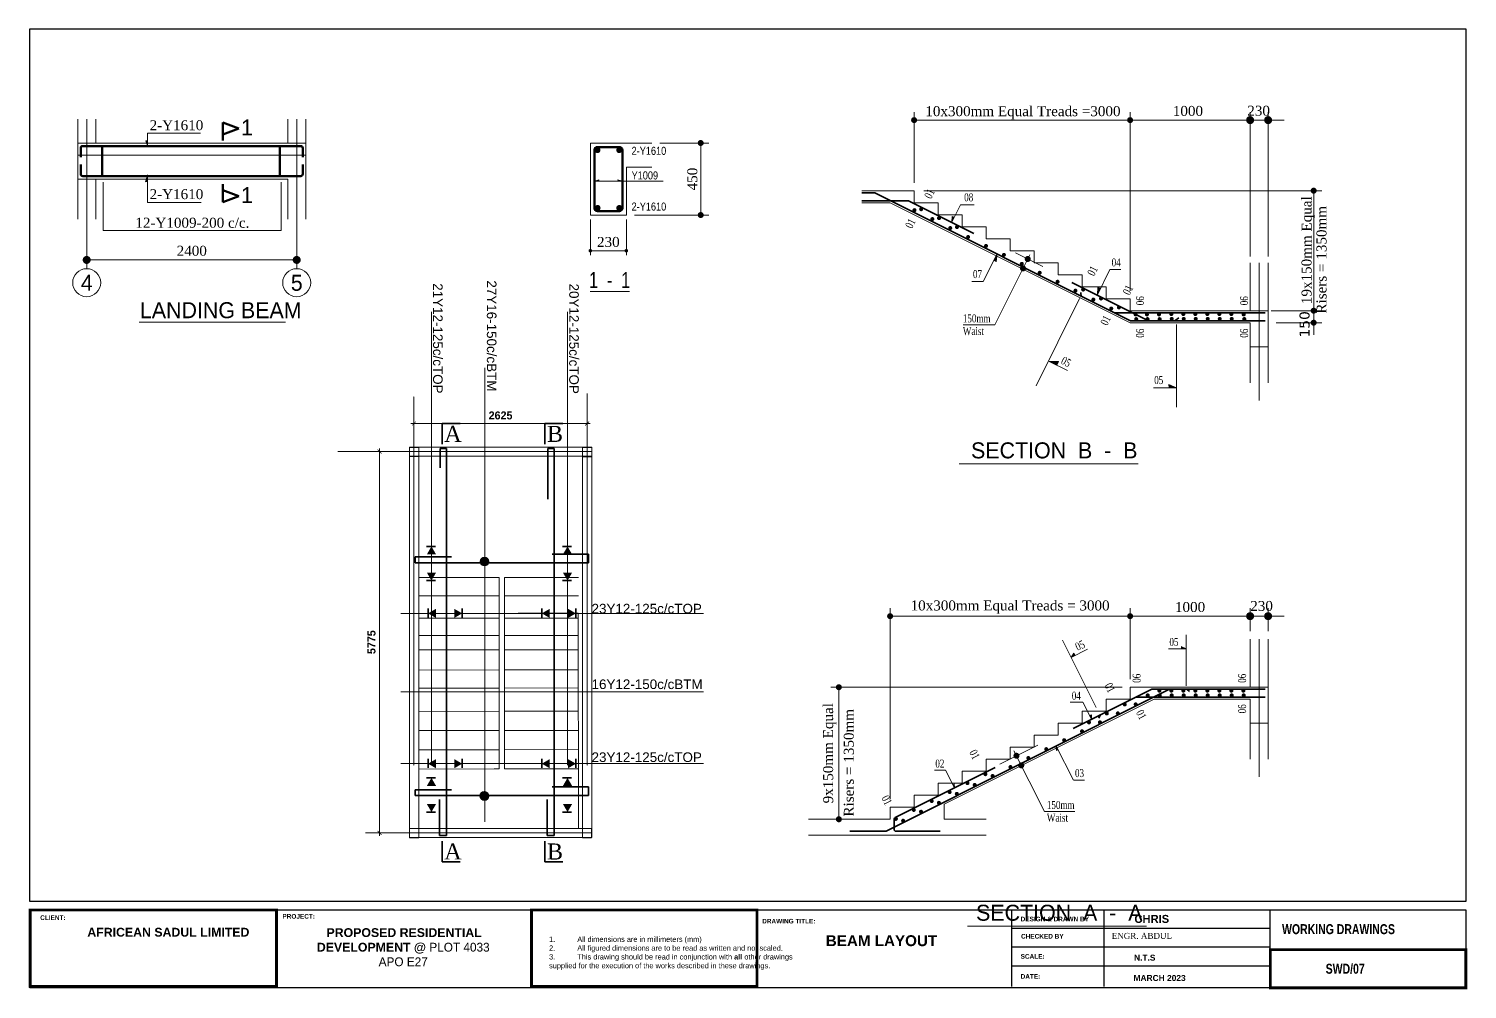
# Model space of a CAD drawing. Header units: inches. Extents: x 23 to 2032867, y 13 to 664695.
# Drawn here: x 824368 to 860328, y 9752 to 33759 of the extents above; entities that cross this region are included whole.
import ezdxf

# ---------------------------------------------------------------- set-up
doc = ezdxf.new("R2010")
doc.units = ezdxf.units.IN
doc.header["$MEASUREMENT"] = 0
doc.linetypes.add('CENTER2', pattern=[0.7, 0.5, -0.1, 0, -0.1])
for name, color, linetype in [('Annotation - Text', 7, 'Continuous'), ('Dimensioning - General', 7, 'Continuous'), ('dimensions', 1, 'Continuous'), ('F5', 5, 'Continuous'), ('TEXTS', 5, 'Continuous')]:
    doc.layers.add(name, color=color, linetype=linetype)
for name, color, linetype, lineweight in [('B', 7, 'Continuous', 20), ('F', 7, 'Continuous', 35), ('G', 7, 'Continuous', 9), ('Green Landscape', 94, 'Continuous', 5), ('main walls', 7, 'Continuous', 70), ('R', 7, 'Continuous', 60), ('WALL 1', 5, 'Continuous', 5), ('WINDOW', 10, 'Continuous', 0)]:
    doc.layers.add(name, color=color, linetype=linetype, lineweight=lineweight)
doc.styles.add('City', font='cityb___.ttf', dxfattribs={"height": 200})
doc.styles.add('GENERATED_STYLE_3', font='arialbd.ttf')
doc.styles.add('NEW', font='swisseb.ttf', dxfattribs={"width": 0.75})
doc.styles.add('SIMPLEX8', font='simplexd.shx', dxfattribs={"width": 0.8})
doc.styles.get("Standard").update_dxf_attribs({"font": 'arial.ttf'})
doc.styles.add('style  2', font='times.ttf', dxfattribs={"height": 200})
doc.styles.add('style 3', font='times.ttf', dxfattribs={"height": 300})
doc.styles.add('STYLE2', font='')
doc.styles.add('style4', font='stylu.ttf', dxfattribs={"height": 150})
doc.styles.add('STYLE5', font='verdana.ttf')
doc.styles.get('STYLE2').set_extended_font_data('Technical')
doc.dimstyles.new('Copy of atus', dxfattribs={"dimtxt": 250, "dimasz": 100, "dimexe": 100, "dimexo": 100, "dimgap": 100, "dimtad": 1, "dimdec": 0, "dimdsep": 46, "dimtxsty": 'City', "dimblk1": 'ARCHTICK', "dimblk2": 'ARCHTICK', "dimsah": 1, "dimcen": 0, "dimdle": 75, "dimclrd": 6, "dimclre": 6, "dimclrt": 5, "dimadec": 0, "dimazin": 0, "dimtfac": 1, "dimtdec": 0, "dimtix": 1, "dimtmove": 2, "dimatfit": 3, "dimldrblk": 'ARCHTICK', "dimfxl": 100, "dimtolj": 1, "dimtzin": 0, "dimlwd": 5, "dimlwe": 5, "dimarcsym": 0})

# ---------------------------------------------------------------- blocks, each defined once
blk = doc.blocks.new('_Dot')
at = {"color": 0, "linetype": 'ByBlock', "lineweight": -2}
blk.add_line((-0.5, 0), (-1, 0), dxfattribs=at)
at = {"color": 0, "linetype": 'ByBlock', "const_width": 0.5}
blk.add_lwpolyline([(-0.25, 0, 1), (0.25, 0, 1)], format="xyb", close=True, dxfattribs=at)
blk = doc.blocks.new('_DatumFilled')
at = {"color": 0, "linetype": 'ByBlock'}
blk.add_solid([(0, 0.58), (-1, 0), (0, -0.58)], dxfattribs=at)
blk = doc.blocks.new('_ArchTick')
at = {"color": 0, "linetype": 'ByBlock', "const_width": 0.15}
blk.add_lwpolyline([(-0.5, -0.5), (0.5, 0.5)], dxfattribs=at)
blk = doc.blocks.new('*D381')
at = {"layer": 'Defpoints', "color": 0, "ltscale": 2000, "transparency": 16777216}
for p in [(838326, 23893), (833998, 23192), (838326, 23192)]:
    blk.add_point(p, dxfattribs=at)
at = {"layer": 'Dimensioning - General', "color": 6, "lineweight": 5, "ltscale": 2000, "transparency": 16777216}
for p, q in [((833923, 23893), (838401, 23893)), ((833998, 23292), (833998, 23993)), ((838326, 23292), (838326, 23993))]:
    blk.add_line(p, q, dxfattribs=at)
at = {"layer": 'Dimensioning - General', "color": 6, "lineweight": 5, "ltscale": 2000, "transparency": 16777216, "xscale": 100, "yscale": 100, "zscale": 100, "rotation": 180}
blk.add_blockref('_ArchTick', (833998, 23893), dxfattribs=at)
at = {"layer": 'Dimensioning - General', "color": 6, "lineweight": 5, "ltscale": 2000, "transparency": 16777216, "xscale": 100, "yscale": 100, "zscale": 100}
blk.add_blockref('_ArchTick', (838326, 23893), dxfattribs=at)
at = {"layer": 'Dimensioning - General', "color": 5, "ltscale": 2000, "transparency": 16777216, "insert": (836162, 24093), "char_height": 200, "attachment_point": 5, "style": 'City'}
blk.add_mtext('\\A1;2625', dxfattribs=at)
blk = doc.blocks.new('*D382')
at = {"layer": 'Defpoints', "color": 0, "ltscale": 2000, "transparency": 16777216}
for p in [(833998, 23192), (833137, 13659), (833998, 13659)]:
    blk.add_point(p, dxfattribs=at)
at = {"layer": 'Dimensioning - General', "color": 6, "lineweight": 5, "ltscale": 2000, "transparency": 16777216}
for p, q in [((833898, 23192), (833037, 23192)), ((833137, 23267), (833137, 13584)), ((833898, 13659), (833037, 13659))]:
    blk.add_line(p, q, dxfattribs=at)
at = {"layer": 'Dimensioning - General', "color": 6, "lineweight": 5, "ltscale": 2000, "transparency": 16777216, "xscale": 100, "yscale": 100, "zscale": 100}
for p, rotation in [((833137, 23192), 90), ((833137, 13659), 270)]:
    blk.add_blockref('_ArchTick', p, dxfattribs=dict(at, rotation=rotation))
at = {"layer": 'Dimensioning - General', "color": 5, "ltscale": 2000, "transparency": 16777216, "insert": (832937, 18426), "char_height": 200, "attachment_point": 5, "rotation": 90, "style": 'City'}
blk.add_mtext('\\A1;5775', dxfattribs=at)
blk = doc.blocks.new('*D320')
at = {"layer": 'Defpoints', "color": 0, "ltscale": 2000, "transparency": 16777216}
for p in [(838326, 23893), (833998, 23192), (838326, 23192)]:
    blk.add_point(p, dxfattribs=at)
at = {"layer": 'Dimensioning - General', "color": 6, "lineweight": 5, "ltscale": 2000, "transparency": 16777216}
for p, q in [((833923, 23893), (838401, 23893)), ((833998, 23292), (833998, 23993)), ((838326, 23292), (838326, 23993))]:
    blk.add_line(p, q, dxfattribs=at)
at = {"layer": 'Dimensioning - General', "color": 6, "lineweight": 5, "ltscale": 2000, "transparency": 16777216, "xscale": 100, "yscale": 100, "zscale": 100, "rotation": 180}
blk.add_blockref('_ArchTick', (833998, 23893), dxfattribs=at)
at = {"layer": 'Dimensioning - General', "color": 6, "lineweight": 5, "ltscale": 2000, "transparency": 16777216, "xscale": 100, "yscale": 100, "zscale": 100}
blk.add_blockref('_ArchTick', (838326, 23893), dxfattribs=at)
at = {"layer": 'Dimensioning - General', "color": 5, "ltscale": 2000, "transparency": 16777216, "insert": (836162, 24093), "char_height": 200, "attachment_point": 5, "style": 'City'}
blk.add_mtext('\\A1;2625', dxfattribs=at)
blk = doc.blocks.new('*D321')
at = {"layer": 'Defpoints', "color": 0, "ltscale": 2000, "transparency": 16777216}
for p in [(833998, 23192), (833137, 13659), (833998, 13659)]:
    blk.add_point(p, dxfattribs=at)
at = {"layer": 'Dimensioning - General', "color": 6, "lineweight": 5, "ltscale": 2000, "transparency": 16777216}
for p, q in [((833898, 23192), (833037, 23192)), ((833137, 23267), (833137, 13584)), ((833898, 13659), (833037, 13659))]:
    blk.add_line(p, q, dxfattribs=at)
at = {"layer": 'Dimensioning - General', "color": 6, "lineweight": 5, "ltscale": 2000, "transparency": 16777216, "xscale": 100, "yscale": 100, "zscale": 100}
for p, rotation in [((833137, 23192), 90), ((833137, 13659), 270)]:
    blk.add_blockref('_ArchTick', p, dxfattribs=dict(at, rotation=rotation))
at = {"layer": 'Dimensioning - General', "color": 5, "ltscale": 2000, "transparency": 16777216, "insert": (832937, 18426), "char_height": 200, "attachment_point": 5, "rotation": 90, "style": 'City'}
blk.add_mtext('\\A1;5775', dxfattribs=at)

msp = doc.modelspace()

# ---------------------------------------------------------------- hatches: boundary and pattern name
at = {"layer": 'Dimensioning - General', "ltscale": 2000}
h = msp.add_hatch(color=256, dxfattribs=at)
h.dxf.hatch_style = 1
h.set_gradient(color1=(0, 0, 255), color2=(36, 36, 255), one_color=1, tint=0.57)
h.paths.add_polyline_path([(835868.784, 20440.182, 1), (835652.215, 20440.182, 1)])
h = msp.add_hatch(color=256, dxfattribs=at)
h.dxf.hatch_style = 1
h.set_gradient(color1=(0, 0, 255), color2=(36, 36, 255), one_color=1, tint=0.57)
h.paths.add_polyline_path([(835867.291, 14580.405, 1), (835650.722, 14580.405, 1)])

# ---------------------------------------------------------------- linework, layer by layer
at = {"lineweight": 9}
msp.add_line((830561.932, 11732.882), (836934.566, 11732.882), dxfattribs=at)
for p, q in [((842574.69, 11732.882), (860293.073, 11732.882)), ((855404.088, 10738.371), (855404.088, 11732.882)), ((848947.324, 11280.32), (855404.088, 11280.32)), ((824402.991, 9821.582), (824402.991, 10956.557)), ((848947.324, 10809.095), (855404.088, 10809.095)), ((848947.324, 10337.87), (855404.088, 10337.87)), ((827846.313, 9821.582), (830561.932, 9821.582)), ((840377.888, 9821.582), (842574.69, 9821.582))]:
    msp.add_line(p, q)
at = {"const_width": 69.984}
for points in [[(824402.991, 11732.882), (830561.932, 11732.882), (830561.932, 9821.582), (824402.991, 9821.582)], [(836934.566, 11732.882), (842574.69, 11732.882), (842574.69, 9821.582), (836934.566, 9821.582)], [(855404.088, 10738.371), (860293.073, 10738.371), (860293.073, 9786.59), (855404.088, 9786.59)]]:
    msp.add_lwpolyline(points, close=True, dxfattribs=at)
msp.add_lwpolyline([(860293.073, 9786.59), (824393.643, 9786.59), (824402.991, 11732.882), (860293.073, 11732.882)], close=True)
at = {"layer": 'B', "color": 7}
for p, q in [((825591.124, 31503.064), (825591.124, 29003.064)), ((826041.124, 31503.064), (826041.124, 30903.064)), ((830841.124, 31503.064), (830841.124, 30903.064)), ((831291.124, 31503.064), (831291.124, 29003.064)), ((825591.124, 30903.064), (831291.124, 30903.064)), ((825591.124, 30603.064), (831291.124, 30603.064)), ((839945.083, 30903.064), (838406.9, 30903.064)), ((838406.9, 30903.064), (838406.9, 29103.064)), ((839945.083, 30303.064), (839306.9, 30303.064)), ((839306.9, 30303.064), (839306.9, 29103.064)), ((825591.124, 30003.064), (830841.124, 30003.064)), ((826041.124, 30003.064), (826041.124, 29003.064)), ((830841.124, 30003.064), (830841.124, 29003.064)), ((846500.489, 29711.712), (845196.414, 29711.712)), ((845900.489, 29411.712), (845196.414, 29411.712)), ((847100.489, 29411.712), (846500.489, 29411.712)), ((839306.9, 29103.064), (838406.9, 29103.064)), ((847700.489, 29111.712), (847100.489, 29111.712)), ((848300.489, 28811.712), (847700.489, 28811.712)), ((848900.489, 28511.712), (848300.489, 28511.712)), ((849500.489, 28211.712), (848900.489, 28211.712)), ((850100.489, 27911.712), (849500.489, 27911.712)), ((850700.489, 27611.712), (850100.489, 27611.712)), ((851300.489, 27311.712), (850700.489, 27311.712)), ((851900.489, 27011.712), (851300.489, 27011.712)), ((855350.489, 26711.712), (851900.489, 26711.712)), ((854900.489, 26411.712), (851900.489, 26411.712)), ((855350.489, 25811.712), (854900.489, 25811.712)), ((855350.489, 17300.106), (851900.489, 17300.106)), ((851900.489, 17000.106), (851300.489, 17000.106)), ((854900.489, 17000.106), (852500.489, 17000.106)), ((851300.489, 16700.106), (850700.489, 16700.106)), ((850700.489, 16400.106), (850100.489, 16400.106)), ((855350.489, 16400.106), (854900.489, 16400.106)), ((850100.489, 16100.106), (849500.489, 16100.106)), ((848900.489, 15500.106), (848300.489, 15500.106)), ((849500.489, 15800.106), (848900.489, 15800.106)), ((848300.489, 15200.106), (847700.489, 15200.106)), ((847700.489, 14900.106), (847100.489, 14900.106)), ((847100.489, 14600.106), (846500.489, 14600.106)), ((846500.489, 14300.106), (845900.489, 14300.106)), ((845900.489, 14000.106), (843862.191, 14000.106)), ((848300.489, 14000.106), (847250.489, 14000.106)), ((848300.489, 13600.106), (843862.191, 13600.106))]:
    msp.add_line(p, q, dxfattribs=at)
at = {"layer": 'B'}
for p, q in [((846500.489, 29711.712), (846500.489, 29411.712)), ((845900.489, 29411.712), (851900.489, 26411.712)), ((847100.489, 29411.712), (847100.489, 29111.712)), ((847700.489, 29111.712), (847700.489, 28811.712)), ((848300.489, 28811.712), (848300.489, 28511.712)), ((848900.489, 28511.712), (848900.489, 28211.712)), ((849500.489, 28211.712), (849500.489, 27911.712)), ((850100.489, 27911.712), (850100.489, 27611.712)), ((854900.489, 27911.712), (854900.489, 26711.712)), ((855350.489, 27911.712), (855350.489, 24911.712)), ((850700.489, 27611.712), (850700.489, 27311.712)), ((851300.489, 27311.712), (851300.489, 27011.712)), ((851900.489, 27011.712), (851900.489, 26711.712)), ((854900.489, 26411.712), (854900.489, 24911.712)), ((854900.489, 18500.106), (854900.489, 17300.106)), ((855350.489, 18500.106), (855350.489, 15500.106)), ((851900.489, 17300.106), (851900.489, 17000.106)), ((847250.489, 14375.106), (852500.489, 17000.106)), ((851300.489, 17000.106), (851300.489, 16700.106)), ((854900.489, 17000.106), (854900.489, 15500.106)), ((850700.489, 16700.106), (850700.489, 16400.106)), ((850100.489, 16400.106), (850100.489, 16100.106)), ((849500.489, 16100.106), (849500.489, 15800.106)), ((848300.489, 15500.106), (848300.489, 15200.106)), ((848900.489, 15800.106), (848900.489, 15500.106)), ((847700.489, 15200.106), (847700.489, 14900.106)), ((847100.489, 14900.106), (847100.489, 14600.106)), ((846500.489, 14600.106), (846500.489, 14300.106)), ((845900.489, 14300.106), (845900.489, 14000.106)), ((847250.489, 14375.106), (847250.489, 14000.106))]:
    msp.add_line(p, q, dxfattribs=at)
at = {"layer": 'Dimensioning - General', "lineweight": 35}
for p, q in [((834702.957, 23372.888), (834702.957, 23893.473)), ((834702.957, 23893.473), (835154.803, 23893.473)), ((837269.921, 23372.888), (837269.921, 23893.473)), ((837269.921, 23893.473), (837721.768, 23893.473)), ((834535.033, 20819.014), (834311.515, 20819.014)), ((837936.658, 20819.014), (837713.14, 20819.014)), ((834535.033, 19967.186), (834311.515, 19967.186)), ((837936.658, 19967.186), (837713.14, 19967.186)), ((834350.712, 19046.051), (834350.712, 19269.569)), ((835202.54, 19046.051), (835202.54, 19269.569)), ((837194.025, 19046.051), (837194.025, 19269.569)), ((838045.853, 19046.051), (838045.853, 19269.569)), ((834350.712, 15288.614), (834350.712, 15512.131)), ((835202.54, 15288.614), (835202.54, 15512.131)), ((837194.025, 15288.614), (837194.025, 15512.131)), ((838045.853, 15288.614), (838045.853, 15512.131)), ((834535.033, 15033.315), (834311.515, 15033.315)), ((837936.658, 15033.315), (837713.14, 15033.315)), ((834535.033, 14181.487), (834311.515, 14181.487)), ((837936.658, 14181.487), (837713.14, 14181.487)), ((834702.957, 13453.744), (834702.957, 12933.16)), ((837269.921, 13453.744), (837269.921, 12933.16)), ((834702.957, 12933.16), (835154.803, 12933.16)), ((837269.921, 12933.16), (837721.768, 12933.16))]:
    msp.add_line(p, q, dxfattribs=at)
at = {"layer": 'dimensions', "color": 7}
msp.add_lwpolyline([(860293.073, 11941.978), (824393.643, 11941.978), (824393.643, 33759.029), (860293.073, 33759.029)], close=True, dxfattribs=at)
at = {"layer": 'F'}
for p, q in [((845500.489, 29661.712), (845196.414, 29661.712)), ((845522.85, 29656.434), (851912.293, 26461.712)), ((846359.506, 29461.712), (845196.414, 29461.712)), ((846359.506, 29461.712), (847992.93, 28645)), ((850444.109, 27419.411), (852359.506, 26461.712)), ((850680.954, 27067.539), (850669.981, 27166.159)), ((855275.489, 26661.712), (851512.293, 26661.712)), ((855275.489, 26461.712), (851912.293, 26461.712)), ((853027.081, 26464.863), (853114.863, 26530.609)), ((845799.243, 13705.385), (852888.686, 17250.106)), ((850480.911, 16269.826), (852441.472, 17250.106)), ((855275.489, 17050.106), (852041.472, 17050.106)), ((855275.489, 17250.106), (852441.472, 17250.106)), ((853318.69, 17250.053), (853386.598, 17191.925)), ((851156.571, 16620.336), (851117.766, 16523.456)), ((846028.129, 14043.434), (848526.79, 15292.765)), ((845776.883, 13700.106), (844895.718, 13700.106)), ((846000.489, 13998.713), (846000.489, 13750.106)), ((847150.489, 13700.106), (846050.489, 13700.106))]:
    msp.add_line(p, q, dxfattribs=at)
for centre, start, end in [((845500.489, 29611.712), 63.4349489, 90), ((846050.489, 13998.713), 116.5650511, 180), ((845776.883, 13750.106), 270, 296.5650511), ((846050.489, 13750.106), 180, 270)]:
    msp.add_arc(centre, 50, start, end, dxfattribs=at)
at = {"layer": 'F5', "color": 0, "lineweight": -2}
for p, q in [((848947.324, 9821.582), (848947.324, 11732.882)), ((851244.302, 11732.882), (851244.302, 9821.582))]:
    msp.add_line(p, q, dxfattribs=at)
at = {"layer": 'G', "color": 7, "lineweight": 9}
for p, q in [((846500.489, 29911.712), (846500.489, 31676.089)), ((851900.489, 27211.712), (851900.489, 31676.089)), ((854900.489, 28063.389), (854900.489, 31676.089)), ((855350.489, 28063.389), (855350.489, 31676.089)), ((846650.489, 31476.089), (851750.489, 31476.089)), ((854700.489, 31476.089), (854900.489, 31476.089)), ((854900.489, 31476.089), (855350.489, 31476.089)), ((855550.489, 31476.089), (855750.489, 31476.089)), ((840145.083, 30903.064), (841366.19, 30903.064)), ((841166.19, 30753.064), (841166.19, 29253.064)), ((825816.124, 29878.064), (825816.124, 27780.997)), ((831066.124, 29878.064), (831066.124, 27780.997)), ((846740.2, 29711.712), (856689.66, 29711.712)), ((856489.66, 29561.712), (856489.66, 26861.712)), ((825816.124, 28803.064), (825816.124, 27761.516)), ((831066.124, 28803.064), (831066.124, 27761.516)), ((839506.9, 29103.064), (841366.19, 29103.064)), ((826016.124, 27980.997), (830866.124, 27980.997)), ((852100.489, 26711.712), (854797.07, 26711.712)), ((845900.489, 14500.106), (845900.489, 19276.462)), ((846050.489, 19076.462), (851750.489, 19076.462)), ((851900.489, 17500.106), (851900.489, 19276.462)), ((854700.489, 19076.462), (854900.489, 19076.462)), ((854900.489, 18700.106), (854900.489, 19276.462)), ((854900.489, 19076.462), (855350.489, 19076.462)), ((855350.489, 18700.106), (855350.489, 19276.462)), ((855550.489, 19076.462), (855750.489, 19076.462)), ((851700.489, 17300.106), (844419.592, 17300.106)), ((844619.592, 17150.106), (844619.592, 14150.106)), ((845700.489, 14000.106), (844419.592, 14000.106))]:
    msp.add_line(p, q, dxfattribs=at)
at = {"layer": 'G', "lineweight": 9}
for p, q in [((851900.489, 27211.712), (851900.489, 31676.089)), ((854900.489, 28111.712), (854900.489, 31676.089)), ((852050.489, 31476.089), (854750.489, 31476.089)), ((851900.489, 17500.106), (851900.489, 19276.462)), ((852050.489, 19076.462), (854750.489, 19076.462)), ((854900.489, 18700.106), (854900.489, 19276.462)), ((844619.592, 14150.106), (844619.592, 14300.106)), ((845700.489, 14000.106), (844419.592, 14000.106))]:
    msp.add_line(p, q, dxfattribs=at)
at = {"layer": 'G', "color": 7}
for p, q in [((825816.124, 31503.064), (825816.124, 29003.064)), ((831066.124, 31503.064), (831066.124, 29003.064)), ((827292.466, 30959.016), (827333.539, 30959.016)), ((827334.433, 30845.094), (827292.466, 30959.016)), ((827334.433, 30845.094), (827334.433, 31152.532)), ((827334.433, 31152.532), (828661.567, 31152.532)), ((826224.884, 29926.167), (826224.884, 28713.588)), ((827334.433, 30095.094), (827283.238, 29935.201)), ((827283.238, 29935.201), (827334.433, 29939.759)), ((827334.433, 30104.363), (827334.433, 29420.559)), ((830674.401, 28713.588), (830674.401, 29926.167)), ((838506.9, 29946.643), (838621.37, 29985.604)), ((838506.9, 29946.643), (840225.827, 29946.643)), ((838621.37, 29985.604), (838618.456, 29946.643)), ((839206.9, 29946.643), (839097.231, 29985.604)), ((839097.231, 29985.604), (839103.072, 29946.643)), ((827334.433, 29420.559), (828679.249, 29420.559)), ((838406.9, 28990.564), (838406.9, 28097.495)), ((839306.9, 28990.564), (839306.9, 28097.495)), ((826224.884, 28713.588), (830674.401, 28713.588)), ((838496.9, 28209.995), (839216.9, 28209.995)), ((827128.328, 26423.833), (830782.364, 26423.833))]:
    msp.add_line(p, q, dxfattribs=at)
at = {"layer": 'G'}
for p, q in [((847444.332, 28923.364), (847661.761, 29358.221)), ((847661.761, 29358.221), (848005.972, 29358.221)), ((847444.332, 28923.364), (847450.183, 29065.221)), ((847450.183, 29065.221), (847500.683, 29050.721)), ((848227.748, 27443.738), (848572.998, 28134.238)), ((848517.64, 26355.966), (849394.39, 28109.466)), ((848572.998, 28134.238), (848555.921, 27930.738)), ((849032.313, 28158.717), (849718.813, 27815.467)), ((851082.961, 27112.609), (851395.89, 27738.466)), ((851395.89, 27738.466), (851671.678, 27738.466)), ((855125.489, 27911.712), (855125.489, 24469.437)), ((847942.363, 27443.738), (848227.748, 27443.738)), ((838400.883, 27190.479), (839388.088, 27190.479)), ((849549.097, 24833.88), (850638.89, 27013.466)), ((851082.961, 27112.609), (851093.313, 27297.466)), ((851093.313, 27297.466), (851165.313, 27268.966)), ((847727.313, 26355.966), (848517.64, 26355.966)), ((853057.813, 26369.966), (853057.813, 24302.466)), ((849875.313, 25445.717), (850337.012, 25214.867)), ((849875.313, 25445.717), (850107.313, 25445.466)), ((850107.313, 25445.466), (850065.262, 25350.742)), ((853057.813, 24785.466), (852485.218, 24785.466)), ((847630.231, 22884.761), (852102.765, 22884.761)), ((851055.799, 16793.606), (850214.019, 18477.166)), ((853300.805, 17333.606), (853300.805, 18607.106)), ((855125.489, 18500.106), (855125.489, 15057.831)), ((850429.1, 18047.004), (850832.826, 18248.867)), ((850429.1, 18047.004), (850494.805, 18152.606)), ((850494.805, 18152.606), (850530.305, 18092.106)), ((853300.805, 18261.106), (852862.218, 18261.106)), ((853300.805, 18261.106), (853176.805, 18319.106)), ((850721.799, 16923.606), (850400.302, 16923.606)), ((850932.22, 16502.764), (850721.799, 16923.606)), ((850935.305, 16608.606), (850882.305, 16591.106)), ((850931.996, 16503.211), (850935.305, 16608.606)), ((848643.051, 15379.165), (849595.551, 15855.415)), ((850045.931, 15846.05), (850057.497, 15718.43)), ((850481.741, 14974.43), (850045.931, 15846.05)), ((849757.045, 14191.664), (848996.456, 15712.841)), ((850057.497, 15718.43), (850096.497, 15739.43)), ((847288.938, 15230.143), (847008.507, 15230.143)), ((847511.635, 14784.748), (847288.938, 15230.143)), ((847511.635, 14784.748), (847504.944, 14890.643)), ((850763.191, 14974.43), (850494.241, 14974.43)), ((850517.551, 14191.664), (849757.045, 14191.664)), ((847839.161, 11326.95), (852311.696, 11326.95))]:
    msp.add_line(p, q, dxfattribs=at)
at = {"layer": 'G', "lineweight": 9, "ltscale": 30}
for p, q in [((856489.66, 26861.712), (856489.66, 27011.712)), ((855550.489, 26711.712), (856689.66, 26711.712)), ((856489.66, 26711.712), (856489.66, 26411.712)), ((855550.489, 26411.712), (856689.66, 26411.712)), ((856489.66, 26261.712), (856489.66, 26111.712))]:
    msp.add_line(p, q, dxfattribs=at)
at = {"layer": 'G', "ltscale": 30}
msp.add_line((856663.953, 26711.712), (855424.838, 26711.712), dxfattribs=at)
at = {"layer": 'G', "ltscale": 10}
for p, q in [((853057.813, 24785.466), (852870.218, 24869.437)), ((852870.218, 24869.437), (852879.384, 24785.466))]:
    msp.add_line(p, q, dxfattribs=at)
at = {"layer": 'G', "color": 7, "const_width": 75}
for points in [[(838547.941, 30726.65, 1), (838622.941, 30726.65, 1)], [(839092.441, 30726.65, 1), (839167.441, 30726.65, 1)], [(838549.077, 29278.971, 1), (838624.077, 29278.971, 1)], [(839092.077, 29278.971, 1), (839167.077, 29278.971, 1)]]:
    msp.add_lwpolyline(points, format="xyb", close=True, dxfattribs=at)
at = {"layer": 'G'}
for points, const_width in [([(846484.446, 29225.118, 1), (846534.446, 29225.118, 1)], 50), ([(846651.868, 29248.563, 1), (846701.868, 29248.563, 1)], 50), ([(846931.659, 29001.511, 1), (846981.659, 29001.511, 1)], 50), ([(847099.082, 29024.956, 1), (847149.082, 29024.956, 1)], 50), ([(847378.873, 28777.904, 1), (847428.873, 28777.904, 1)], 50), ([(847546.296, 28801.35, 1), (847596.296, 28801.35, 1)], 50), ([(847826.087, 28554.298, 1), (847876.087, 28554.298, 1)], 50), ([(848273.3, 28330.691, 1), (848323.3, 28330.691, 1)], 50), ([(848720.514, 28107.084, 1), (848770.514, 28107.084, 1)], 50), ([(849304.05, 28004.036, 1), (849379.3, 28004.036, 1)], 74.75), ([(849167.727, 27883.477, 1), (849217.727, 27883.477, 1)], 50), ([(849186.45, 27768.836, 1), (849261.7, 27768.836, 1)], 74.75), ([(849614.941, 27659.87, 1), (849664.941, 27659.87, 1)], 50), ([(850062.155, 27436.264, 1), (850112.155, 27436.264, 1)], 50), ([(850509.368, 27212.657, 1), (850559.368, 27212.657, 1)], 50), ([(850701.045, 27239.958, 1), (850751.045, 27239.958, 1)], 50), ([(850956.582, 26989.05, 1), (851006.582, 26989.05, 1)], 50), ([(851148.259, 27016.352, 1), (851198.259, 27016.352, 1)], 50), ([(851403.795, 26765.443, 1), (851453.795, 26765.443, 1)], 50), ([(851595.473, 26792.745, 1), (851645.473, 26792.745, 1)], 50), ([(852012.363, 26617.691, 1), (852062.363, 26617.691, 1)], 50), ([(852295.124, 26617.691, 1), (852345.124, 26617.691, 1)], 50), ([(852597.162, 26617.691, 1), (852647.162, 26617.691, 1)], 50), ([(852906.545, 26626.197, 1), (852956.545, 26626.197, 1)], 50), ([(853206.545, 26626.197, 1), (853256.545, 26626.197, 1)], 50), ([(853506.545, 26626.197, 1), (853556.545, 26626.197, 1)], 50), ([(853806.545, 26626.197, 1), (853856.545, 26626.197, 1)], 50), ([(854106.545, 26626.197, 1), (854156.545, 26626.197, 1)], 50), ([(854406.545, 26626.197, 1), (854456.545, 26626.197, 1)], 50), ([(854712.363, 26617.691, 1), (854762.363, 26617.691, 1)], 50), ([(854715.742, 26617.691, 1), (854765.742, 26617.691, 1)], 50), ([(852028.931, 26501.868, 1), (852078.931, 26501.868, 1)], 50), ([(852311.692, 26501.868, 1), (852361.692, 26501.868, 1)], 50), ([(852613.73, 26501.868, 1), (852663.73, 26501.868, 1)], 50), ([(852916.019, 26507.943, 1), (852966.019, 26507.943, 1)], 50), ([(853216.019, 26507.943, 1), (853266.019, 26507.943, 1)], 50), ([(853516.019, 26507.943, 1), (853566.019, 26507.943, 1)], 50), ([(853816.019, 26507.943, 1), (853866.019, 26507.943, 1)], 50), ([(854116.019, 26507.943, 1), (854166.019, 26507.943, 1)], 50), ([(854416.019, 26507.943, 1), (854466.019, 26507.943, 1)], 50), ([(854728.931, 26501.868, 1), (854778.931, 26501.868, 1)], 50), ([(854732.311, 26501.868, 1), (854782.311, 26501.868, 1)], 50), ([(852606.545, 17214.59, 1), (852656.545, 17214.59, 1)], 50), ([(852906.545, 17214.59, 1), (852956.545, 17214.59, 1)], 50), ([(853206.545, 17214.59, 1), (853256.545, 17214.59, 1)], 50), ([(853506.545, 17214.59, 1), (853556.545, 17214.59, 1)], 50), ([(853806.545, 17214.59, 1), (853856.545, 17214.59, 1)], 50), ([(854106.545, 17214.59, 1), (854156.545, 17214.59, 1)], 50), ([(854406.545, 17214.59, 1), (854456.545, 17214.59, 1)], 50), ([(854706.545, 17214.59, 1), (854756.545, 17214.59, 1)], 50), ([(854706.545, 17214.59, 1), (854756.545, 17214.59, 1)], 50), ([(851740.534, 16868.827, 1), (851790.534, 16868.827, 1)], 50), ([(852015.176, 16870.702, 1), (852065.176, 16870.702, 1)], 50), ([(852316.019, 17096.336, 1), (852366.019, 17096.336, 1)], 50), ([(852616.019, 17096.336, 1), (852666.019, 17096.336, 1)], 50), ([(852916.019, 17096.336, 1), (852966.019, 17096.336, 1)], 50), ([(853216.019, 17096.336, 1), (853266.019, 17096.336, 1)], 50), ([(853516.019, 17096.336, 1), (853566.019, 17096.336, 1)], 50), ([(853816.019, 17096.336, 1), (853866.019, 17096.336, 1)], 50), ([(854116.019, 17096.336, 1), (854166.019, 17096.336, 1)], 50), ([(854416.019, 17096.336, 1), (854466.019, 17096.336, 1)], 50), ([(854716.019, 17096.336, 1), (854766.019, 17096.336, 1)], 50), ([(854716.019, 17096.336, 1), (854766.019, 17096.336, 1)], 50), ([(851293.32, 16645.22, 1), (851343.32, 16645.22, 1)], 50), ([(851567.962, 16647.095, 1), (851617.962, 16647.095, 1)], 50), ([(850673.535, 16199.882, 1), (850723.535, 16199.882, 1)], 50), ([(850846.107, 16421.613, 1), (850896.107, 16421.613, 1)], 50), ([(851120.749, 16423.489, 1), (851170.749, 16423.489, 1)], 50), ([(850226.322, 15976.275, 1), (850276.322, 15976.275, 1)], 50), ([(849021.621, 15587.262, 1), (849096.871, 15587.262, 1)], 74.75), ([(849331.894, 15529.061, 1), (849381.894, 15529.061, 1)], 50), ([(849779.108, 15752.668, 1), (849829.108, 15752.668, 1)], 50), ([(848256.679, 15127, 1), (848306.679, 15127, 1)], 50), ([(848437.467, 15081.848, 1), (848487.467, 15081.848, 1)], 50), ([(848884.681, 15305.455, 1), (848934.681, 15305.455, 1)], 50), ([(849141.421, 15347.662, 1), (849216.671, 15347.662, 1)], 74.75), ([(847809.465, 14903.393, 1), (847859.465, 14903.393, 1)], 50), ([(847990.254, 14858.241, 1), (848040.254, 14858.241, 1)], 50), ([(846915.038, 14456.179, 1), (846965.038, 14456.179, 1)], 50), ([(847095.826, 14411.027, 1), (847145.826, 14411.027, 1)], 50), ([(847362.251, 14679.786, 1), (847412.251, 14679.786, 1)], 50), ([(847543.04, 14634.634, 1), (847593.04, 14634.634, 1)], 50), ([(846020.611, 14008.966, 1), (846070.611, 14008.966, 1)], 50), ([(846467.824, 14232.572, 1), (846517.824, 14232.572, 1)], 50), ([(846648.613, 14187.421, 1), (846698.613, 14187.421, 1)], 50), ([(846201.399, 13963.814, 1), (846251.399, 13963.814, 1)], 50)]:
    msp.add_lwpolyline(points, format="xyb", close=True, dxfattribs=dict(at, const_width=const_width))
at = {"layer": 'G', "ltscale": 10}
for centre in [(825816.124, 27411.516), (831066.124, 27411.516)]:
    msp.add_circle(centre, 350, dxfattribs=at)
at = {"layer": 'G', "color": 7}
for points in [[(827333.539, 30959.016), (827292.466, 30959.016), (827334.433, 30845.094)], [(827334.433, 29939.759), (827283.238, 29935.201), (827334.433, 30104.363)], [(838618.456, 29946.643), (838621.37, 29985.604), (838506.9, 29946.643)], [(839103.072, 29946.643), (839097.231, 29985.604), (839206.9, 29946.643)]]:
    msp.add_solid(points, dxfattribs=at)
at = {"layer": 'G'}
for points in [[(847500.683, 29050.721), (847450.183, 29065.221), (847444.332, 28923.364)], [(848488.088, 27964.417), (848555.921, 27930.738), (848563.344, 28114.929)], [(851165.313, 27268.966), (851093.313, 27297.466), (851083.304, 27118.73)], [(850065.262, 25350.742), (850107.313, 25445.466), (849875.313, 25445.717)], [(850527.809, 18096.359), (850494.805, 18152.606), (850429.1, 18047.004)], [(853173.305, 18262.606), (853176.805, 18319.106), (853300.805, 18261.106)], [(850882.305, 16591.106), (850935.305, 16608.606), (850932.22, 16502.764)], [(850096.497, 15739.43), (850057.497, 15718.43), (850045.931, 15846.05)], [(847465.944, 14869.643), (847504.944, 14890.643), (847511.635, 14784.748)]]:
    msp.add_solid(points, dxfattribs=at)
at = {"layer": 'G', "ltscale": 10}
msp.add_solid([(852879.384, 24785.466), (852870.218, 24869.437), (853057.813, 24785.466)], dxfattribs=at)
at = {"layer": 'Green Landscape', "color": 7, "lineweight": 0}
for p, q in [((834434.95, 15353.376), (834434.95, 26685.152)), ((837837.473, 15353.376), (837837.473, 26685.152)), ((835771.076, 13934.725), (835771.076, 25280.652)), ((833671.354, 19146.772), (841231.914, 19146.772)), ((833671.354, 17182.833), (841231.914, 17182.833)), ((833671.354, 15391.085), (841231.914, 15391.085))]:
    msp.add_line(p, q, dxfattribs=at)
at = {"layer": 'Green Landscape', "color": 1, "linetype": 'CENTER2', "lineweight": 0}
for p, q in [((833997.613, 24563.984), (833997.613, 15346.953)), ((838326.221, 24644.811), (838326.221, 15346.953)), ((832094.174, 23192.173), (838444.434, 23192.173)), ((832788.602, 13659.376), (838444.434, 13659.376))]:
    msp.add_line(p, q, dxfattribs=at)
at = {"layer": 'Green Landscape', "color": 7, "lineweight": 35}
for p, q in [((834655.351, 22784.691), (834655.351, 23266.617)), ((834655.351, 23266.617), (834811.947, 23266.617)), ((834811.947, 23268.191), (834811.947, 13590.981)), ((837344.738, 22004.818), (837344.738, 23270.117)), ((837344.738, 23270.117), (837501.334, 23270.117)), ((837501.334, 23271.191), (837501.334, 13590.981)), ((834932.075, 20561.184), (834029.518, 20561.184)), ((834029.518, 20561.184), (834029.518, 20413.475)), ((838364.28, 20629.733), (837453.168, 20629.733)), ((838364.28, 20413.475), (838364.28, 20629.733)), ((834029.518, 20413.475), (838364.28, 20413.475)), ((838364.28, 14807.379), (837453.168, 14807.379)), ((838364.28, 14591.121), (838364.28, 14807.379)), ((834932.075, 14738.83), (834029.518, 14738.83)), ((834029.518, 14738.83), (834029.518, 14591.121)), ((834029.518, 14591.121), (838364.28, 14591.121)), ((834635.845, 13590.981), (834635.845, 14495.699)), ((837325.232, 13590.981), (837325.232, 14495.699)), ((834811.947, 13590.981), (834635.845, 13590.981)), ((837501.334, 13590.981), (837325.232, 13590.981))]:
    msp.add_line(p, q, dxfattribs=at)
at = {"layer": 'Green Landscape', "color": 5, "lineweight": 0}
for points in [[(834118.436, 23293.888), (833888.436, 23293.888), (833888.436, 23063.888), (834118.436, 23063.888)], [(838444.072, 23291.621), (838214.072, 23291.621), (838214.072, 23061.621), (838444.072, 23061.621)], [(834118.436, 13765.453), (833888.436, 13765.453), (833888.436, 13535.453), (834118.436, 13535.453)], [(838439.648, 13765.453), (838209.648, 13765.453), (838209.648, 13535.453), (838439.648, 13535.453)]]:
    msp.add_lwpolyline(points, close=True, dxfattribs=at)
at = {"layer": 'Green Landscape', "color": 7, "lineweight": 0}
for centre in [(835760.5, 20440.182), (835751.462, 14586.816), (835759.006, 14580.405)]:
    msp.add_circle(centre, 108.285, dxfattribs=at)
at = {"layer": 'main walls', "lineweight": 0}
for p, q in [((833885.989, 23302.191), (833885.989, 17560.177)), ((833885.989, 23299.752), (838444.434, 23299.752)), ((833885.989, 23074.752), (838444.434, 23074.752)), ((834115.527, 23097.191), (834115.527, 13765.453)), ((838213.709, 23074.691), (838213.709, 13541.876)), ((838444.434, 23303.691), (838444.434, 13541.876)), ((833885.989, 21488.252), (833885.989, 21263.252)), ((838443.991, 21484.628), (838443.991, 21259.628)), ((833885.989, 18854.883), (833885.989, 13541.876)), ((833885.989, 13766.876), (838444.434, 13766.876)), ((834115.527, 13766.876), (834798.319, 13766.876)), ((837198.359, 13766.876), (838443.991, 13766.876)), ((838443.991, 13766.876), (838443.991, 13541.876)), ((833885.989, 13541.876), (838444.434, 13541.876)), ((833885.989, 13541.876), (834798.705, 13541.876)), ((837198.716, 13541.876), (838443.991, 13541.876))]:
    msp.add_line(p, q, dxfattribs=at)
at = {"layer": 'R', "color": 7}
for p, q in [((829223.248, 31420.313), (829623.248, 31270.313)), ((829223.248, 31420.313), (829223.248, 30970.313)), ((829623.248, 31270.313), (829223.248, 31120.313)), ((825666.124, 30778.064), (825666.124, 30548.426)), ((825716.124, 30828.064), (831166.124, 30828.064)), ((826203.735, 30828.064), (826203.735, 30078.064)), ((830647.381, 30828.064), (830647.381, 30072.183)), ((831216.124, 30778.064), (831216.124, 30548.426)), ((838506.9, 30728.064), (838506.9, 29278.064)), ((839131.9, 30803.064), (838581.9, 30803.064)), ((839206.9, 30728.064), (839206.9, 29278.064)), ((825666.124, 30362.653), (825666.124, 30128.064)), ((831216.124, 30362.653), (831216.124, 30128.064)), ((825716.124, 30078.064), (831166.124, 30078.064)), ((829223.248, 29425.915), (829223.248, 29875.915)), ((829623.248, 29575.915), (829223.248, 29725.915)), ((829223.248, 29425.915), (829623.248, 29575.915)), ((839131.9, 29203.064), (838581.9, 29203.064))]:
    msp.add_line(p, q, dxfattribs=at)
for centre, radius, start, end in [((825716.124, 30778.064), 50, 90, 180), ((831166.124, 30778.064), 50, 0, 90), ((838581.9, 30728.064), 75, 90, 180), ((839131.9, 30728.064), 75, 0, 90), ((825716.124, 30128.064), 50, 180, 270), ((831166.124, 30128.064), 50, 270, 0), ((838581.9, 29278.064), 75, 180, 270), ((839131.9, 29278.064), 75, 270, 0)]:
    msp.add_arc(centre, radius, start, end, dxfattribs=at)
at = {"layer": 'WALL 1', "lineweight": 0}
for p, q in [((834112.561, 20041.761), (836125.335, 20043.869)), ((835645.315, 20044.009), (836124.132, 20044.386)), ((836124.132, 20044.386), (836125.335, 15256.686)), ((836258.452, 20044.491), (838110.736, 20045.948)), ((836258.452, 20044.491), (836259.65, 15257.602)), ((834112.561, 19584.639), (836125.335, 19586.747)), ((835645.315, 19586.887), (836124.247, 19587.264)), ((836258.567, 19587.37), (838110.736, 19588.826)), ((838103.941, 19152.53), (836601.008, 19150.957)), ((838103.941, 19152.53), (838113.341, 13766.876)), ((834112.561, 19024.297), (836125.335, 19026.404)), ((835645.315, 19026.545), (836124.388, 19026.922)), ((836258.707, 19027.027), (838110.736, 19028.483)), ((834112.561, 18592.277), (836125.335, 18594.385)), ((836259.649, 18594.526), (838110.736, 18596.464)), ((834112.561, 18232.256), (836125.335, 18234.364)), ((836259.649, 18234.504), (838110.736, 18236.443)), ((834112.561, 17728.908), (836125.335, 17731.016)), ((836259.649, 17731.157), (838110.736, 17733.095)), ((834112.561, 17278.221), (836125.335, 17280.329)), ((836259.649, 17280.469), (838110.736, 17282.408)), ((834112.561, 16697.328), (836125.335, 16699.436)), ((836259.649, 16699.576), (838110.736, 16701.515)), ((834112.561, 16216.591), (836125.335, 16218.699)), ((836259.649, 16218.84), (838110.736, 16220.778)), ((834112.561, 15735.855), (836125.335, 15737.963)), ((836259.649, 15738.103), (838110.736, 15740.042)), ((834112.561, 15255.118), (836125.335, 15257.226)), ((836004.453, 15257.367), (836125.335, 15257.478)), ((836259.65, 15257.602), (838110.736, 15259.305))]:
    msp.add_line(p, q, dxfattribs=at)

# ---------------------------------------------------------------- block references
at = {"layer": 'Dimensioning - General', "yscale": 200, "zscale": 200, "rotation": 90}
for p, xscale in [((834434.768, 20619.069), -200), ((837836.392, 20619.069), -200), ((834434.768, 20167.132), 200), ((837836.392, 20167.132), 200), ((834434.768, 14833.369), -200), ((837836.392, 14833.369), -200), ((834434.768, 14381.432), 200), ((837836.392, 14381.432), 200)]:
    msp.add_blockref('_DatumFilled', p, dxfattribs=dict(at, xscale=xscale))
at = {"layer": 'Dimensioning - General', "yscale": 200, "zscale": 200}
for p, xscale in [((834550.657, 19146.316), 200), ((835002.595, 19146.316), -200), ((837393.971, 19146.316), 200), ((837845.908, 19146.316), -200), ((834550.657, 15388.879), 200), ((835002.595, 15388.879), -200), ((837393.971, 15388.879), 200), ((837845.908, 15388.879), -200)]:
    msp.add_blockref('_DatumFilled', p, dxfattribs=dict(at, xscale=xscale))
at = {"layer": 'G', "color": 7, "lineweight": 9}
for p, xscale, yscale, zscale, rotation in [((846500.489, 31476.089), 150, 150, 150, 180), ((855350.489, 31476.089), 200, 200, 200, 180), ((841166.19, 30903.064), 150, 150, 150, 90), ((856489.66, 29711.712), 150, 150, 150, 90), ((841166.19, 29103.064), 150, 150, 150, 270), ((825816.124, 27980.997), 200, 200, 200, 180), ((856489.66, 26711.712), 150, 150, 150, 270), ((845900.489, 19076.462), 150, 150, 150, 180), ((855350.489, 19076.462), 200, 200, 200, 180), ((844619.592, 17300.106), 150, 150, 150, 90), ((844619.592, 14000.106), 150, 150, 150, 270)]:
    msp.add_blockref('_Dot', p, dxfattribs=dict(at, xscale=xscale, yscale=yscale, zscale=zscale, rotation=rotation))
for p, xscale, yscale, zscale in [((851900.489, 31476.089), 150, 150, 150), ((854900.489, 31476.089), 200, 200, 200), ((831066.124, 27980.997), 200, 200, 200), ((851900.489, 19076.462), 150, 150, 150), ((854900.489, 19076.462), 200, 200, 200)]:
    msp.add_blockref('_Dot', p, dxfattribs=dict(at, xscale=xscale, yscale=yscale, zscale=zscale))
at = {"layer": 'G', "lineweight": 9, "xscale": 150, "yscale": 150, "zscale": 150}
for p, rotation in [((851900.489, 31476.089), 180), ((851900.489, 19076.462), 180), ((844619.592, 14000.106), 270)]:
    msp.add_blockref('_Dot', p, dxfattribs=dict(at, rotation=rotation))
for p in [(854900.489, 31476.089), (854900.489, 19076.462)]:
    msp.add_blockref('_Dot', p, dxfattribs=at)
at = {"layer": 'G', "color": 7, "xscale": 90, "yscale": 90, "zscale": 90, "rotation": 180}
msp.add_blockref('_Dot', (838406.9, 28209.995), dxfattribs=at)
at = {"layer": 'G', "color": 7, "xscale": 90, "yscale": 90, "zscale": 90}
msp.add_blockref('_Dot', (839306.9, 28209.995), dxfattribs=at)
at = {"layer": 'G', "lineweight": 9, "ltscale": 30, "xscale": 150, "yscale": 150, "zscale": 150}
for p, rotation in [((856489.66, 26711.712), 270), ((856489.66, 26411.712), 90)]:
    msp.add_blockref('_Dot', p, dxfattribs=dict(at, rotation=rotation))

# ---------------------------------------------------------------- texts
at = {"color": 7, "style": 'NEW', "width": 0.75}
msp.add_text(' WORKING DRAWINGS', height=250, dxfattribs=at).set_placement((855626.072, 11127.954))
at = {"color": 1, "style": 'NEW', "width": 0.75}
msp.add_text('SWD/07', height=250, dxfattribs=at).set_placement((856789.526, 10138.22))
at = {"linetype": 'Continuous', "insert": (851439.004, 11160.484), "char_height": 150, "attachment_point": 1}
msp.add_mtext_dynamic_manual_height_columns('{\\fTimes New Roman|b0|i0|c0|p18;ENGR. ABDUL}', width=3693.92271, gutter_width=1, heights=[0], dxfattribs=at)
at = {"layer": 'Annotation - Text', "lineweight": 20, "char_height": 400, "width": 2906.0075, "line_spacing_factor": 1.055383, "style": 'GENERATED_STYLE_3'}
for s, insert, attachment_point in [('{\\fTimes New Roman Baltic|b0|i0|c0|p18;\\C7;A}', (834753.984, 23432.241), 7), ('{\\fTimes New Roman Baltic|b0|i0|c0|p18;\\C7;B}', (837320.948, 23432.241), 7), ('{\\fTimes New Roman Baltic|b0|i0|c0|p18;\\C7;A}', (834753.984, 13394.392), 1), ('{\\fTimes New Roman Baltic|b0|i0|c0|p18;\\C7;B}', (837320.948, 13394.392), 1)]:
    msp.add_mtext(s, dxfattribs=dict(at, insert=insert, attachment_point=attachment_point))
at = {"layer": 'Annotation - Text', "color": 3, "linetype": 'Continuous', "lineweight": 20, "char_height": 220.29504, "width": 4698.6668, "attachment_point": 2, "line_spacing_factor": 0.992596, "style": 'GENERATED_STYLE_3'}
for s, insert in [('\\pi43.81889;AFRICEAN SADUL LIMITED', (827835.954, 11287.206)), ('\\pi43.81889;PROPOSED RESIDENTIAL DEVELOPMENT @ {\\fStencil|b0|i0|c0|p82;PLOT 4033 APO E27}', (833729.333, 11277.091))]:
    msp.add_mtext(s, dxfattribs=dict(at, insert=insert))
at = {"layer": 'Annotation - Text', "color": 5, "linetype": 'Continuous', "lineweight": 20, "insert": (845685.181, 11100.649), "char_height": 271.96918, "width": 4096.10831, "attachment_point": 2, "style": 'GENERATED_STYLE_3'}
msp.add_mtext('BEAM LAYOUT', dxfattribs=at)
at = {"layer": 'F5', "color": 1, "lineweight": -2, "char_height": 115.28938, "width": 1743.06843, "attachment_point": 4}
for s, insert in [('{\\fArial|b1|i0|c0|p34;CLIENT:}', (824653.514, 11539.282)), ('{\\fArial|b1|i0|c0|p34;PROJECT:}', (830709.044, 11572.61)), ('{\\fArial|b1|i0|c0|p34;DRAWING TITLE:}', (842701.914, 11452.68))]:
    msp.add_mtext(s, dxfattribs=dict(at, insert=insert))
at = {"layer": 'F5', "color": 0, "lineweight": -2, "attachment_point": 4}
for s, insert, char_height, width in [('{\\fArial|b1|i0|c0|p34;DESIGN & DRAWN BY}', (849163.614, 11504.834), 115.28938, 2101.56602), ('{\\fArial|b1|i0|c0|p34; CHRIS}', (851930.03, 11507.745), 200, 2101.56602), ('{\\fArial|b1|i0|c0|p34;CHECKED BY}', (849174.035, 11073.578), 115.28938, 1743.06843), ('{\\fArial|b1|i0|c0|p34;SCALE:}', (849163.614, 10571.254), 115.28938, 1743.06843), ('{\\fArial|b1|i0|c0|p34;N.T.S}', (851998.993, 10539.469), 150, 2101.56602), ('{\\fArial|b1|i0|c0|p34;DATE:}', (849163.614, 10071.894), 115.28938, 1743.06843), ('{\\fArial|b1|i0|c0|p34;MARCH 2023}', (851985.447, 10031.623), 150, 2101.56602)]:
    msp.add_mtext(s, dxfattribs=dict(at, insert=insert, char_height=char_height, width=width))
at = {"layer": 'F5', "color": 0, "lineweight": -2, "insert": (837374.691, 10798.008), "char_height": 176.536858, "width": 5375.14343, "attachment_point": 4, "style": 'SIMPLEX8'}
msp.add_mtext('\\pt1.83775;{\\fArial|b1|i0|c0|p34;\\H0.99997x;\\L\\P\\pi-0.97272,l0.97272,t706.14743;\\fArial|b0|i0|c0|p34;\\H0.7476x;\\l1.^IAll dimensions are in millimeters (mm)\\P2.^IAll figured dimensions are to be read as written and not scaled.\\P3.^IThis drawing should be read in conjunction with \\fArial|b1|i0|c0|p34;all\\fArial|b0|i0|c0|p34; other drawings \\P\\pi0,t3.89264;supplied for the execution of the works described in these drawings.}', dxfattribs=at)
at = {"layer": 'G'}
for s, height, style, p in [('2-Y1610', 250, 'style 3', (827388.838, 31222.983)), ('2-Y1610', 250, 'style 3', (827388.838, 29500.841)), ('12-Y1009-200 c/c.', 250, 'style 3', (827031.477, 28785.935)), ('SECTION  B  -  B', 400, 'style4', (847923.63, 23021.275)), ('SECTION  A  -  A', 400, 'style4', (848049.284, 11463.465))]:
    msp.add_text(s, height=height, rotation=359.9999999, dxfattribs=dict(at, style=style)).set_placement(p)
at = {"layer": 'G', "color": 7}
for s, height, style, p in [('1', 400, 'style4', (829675.138, 31092.13)), ('2-Y1610', 200, 'STYLE2', (839437.887, 30608.041)), ('Y1009', 200, 'STYLE2', (839437.887, 29993.713)), ('1', 400, 'style4', (829675.138, 29401.568)), ('2-Y1610', 200, 'STYLE2', (839437.887, 29214.982))]:
    msp.add_text(s, height=height, rotation=359.9999999, dxfattribs=dict(at, style=style)).set_placement(p)
at = {"layer": 'G', "width": 0.75}
for s, height, rotation, style, p in [('01', 200, 63.9449868, 'style  2', (846925.077, 29489.495)), ('08', 200, 359.9999999, 'style  2', (847752.183, 29447.221)), ('01', 200, 63.9449868, 'style  2', (846446.788, 28747.417)), ('07', 200, 359.9999999, 'style  2', (847971.733, 27527.738)), ('01', 200, 63.9449868, 'style  2', (851000.874, 27560.917)), ('04', 200, 359.9999999, 'style  2', (851439.313, 27819.966)), ('1  -  1', 400, 359.9999999, 'style4', (838375.8, 27279.192)), ('01', 200, 63.9449868, 'style  2', (851885.374, 27084.917)), ('06', 200, 90, 'style  2', (852248.813, 26847.966)), ('06', 200, 90, 'style  2', (854849.313, 26847.966)), ('150mm', 200, 359.9999999, 'style  2', (847718.813, 26420.966)), ('Waist', 200, 359.9999999, 'style  2', (847718.813, 26103.466)), ('01', 200, 63.9449868, 'style  2', (851326.987, 26324.138)), ('06', 200, 90, 'style  2', (852248.813, 26036.854)), ('06', 200, 90, 'style  2', (854849.313, 26036.854)), ('05', 200, 332.3784492, 'style  2', (850154.298, 25400.055)), ('05', 200, 359.9999999, 'style  2', (852502.936, 24878.348)), ('05', 200, 25.0470188, 'style  2', (850588.416, 18207.745)), ('05', 200, 359.9999999, 'style  2', (852882.964, 18332.106)), ('06', 200, 90, 'style  2', (852164.305, 17410.106)), ('06', 200, 90, 'style  2', (854799.805, 17410.106)), ('01', 200, 297.0728551, 'style  2', (851254.484, 17344.152)), ('04', 200, 359.9999999, 'style  2', (850441.923, 16988.606)), ('01', 200, 297.0728551, 'style  2', (852041.789, 16670.66)), ('06', 200, 90, 'style  2', (854799.805, 16647.303)), ('02', 200, 359.9999999, 'style  2', (847031.488, 15290.643)), ('01', 200, 297.0728551, 'style  2', (847873.192, 15674.852)), ('03', 200, 359.9999999, 'style  2', (850522.497, 15054.43)), ('01', 200, 297.0728551, 'style  2', (845677.692, 14532.352)), ('150mm', 200, 359.9999999, 'style  2', (849819.051, 14257.664)), ('Waist', 200, 359.9999999, 'style  2', (849819.051, 13940.164))]:
    msp.add_text(s, height=height, rotation=rotation, dxfattribs=dict(at, style=style)).set_placement(p)
at = {"layer": 'G', "ltscale": 10, "style": 'style4'}
for s, p in [('4', (825669.124, 27210.016)), ('5', (830919.124, 27210.016))]:
    msp.add_text(s, height=400, rotation=359.9999999, dxfattribs=at).set_placement(p)
at = {"layer": 'G', "char_height": 250, "attachment_point": 5, "style": 'style 3'}
for s, insert in [('10x300mm Equal Treads =3000', (849221.081, 31658.831)), ('1000', (853345.718, 31703.252)), ('230', (855113.128, 31708.565)), ('230', (838856.9, 28428.753)), ('2400', (828442.718, 28208.16)), ('10x300mm Equal Treads = 3000', (848900.489, 19303.625)), ('1000', (853399.218, 19303.625)), ('230', (855186.567, 19329.6))]:
    msp.add_mtext(s, dxfattribs=dict(at, insert=insert))
at = {"layer": 'G', "ltscale": 30, "char_height": 250, "attachment_point": 5, "rotation": 90}
for s, insert, style in [('450', (840957.29, 30003.064), 'style 3'), ('19x150mm Equal', (856351.904, 28223.043), 'style 3'), ('Risers = 1350mm', (856686.555, 27984.678), 'style 3'), ('150', (856262.497, 26372.427), 'STYLE5'), ('9x150mm Equal', (844392.429, 15650.106), 'style 3'), ('Risers = 1350mm', (844869.815, 15411.741), 'style 3')]:
    msp.add_mtext(s, dxfattribs=dict(at, insert=insert, style=style))
at = {"layer": 'TEXTS', "color": 7}
for s, p in [('21Y12-125c/cTOP', (834474.191, 27399.163)), ('27Y16-150c/cBTM', (835819.93, 27469.296)), ('20Y12-125c/cTOP', (837878.026, 27390.398))]:
    msp.add_text(s, height=240, rotation=270, dxfattribs=at).set_placement(p)
for s, p in [('23Y12-125c/cTOP', (838437.159, 19144.91)), ('16Y12-150c/cBTM', (838437.159, 17254.912)), ('23Y12-125c/cTOP', (838437.159, 15430.971))]:
    msp.add_text(s, height=240, dxfattribs=at).set_placement(p)
at = {"layer": 'WINDOW', "color": 7, "style": 'style4'}
msp.add_text('LANDING BEAM  ', height=400, rotation=359.9999999, dxfattribs=at).set_placement((827145.871, 26524.419))

# ---------------------------------------------------------------- dimensions: what is measured, and where the dimension line sits
at = {"layer": 'Dimensioning - General', "ltscale": 2000}
for picture in ['*D381', '*D320']:
    dim = msp.add_linear_dim(base=(838326.221, 23893.473), p1=(833997.613, 23192.173), p2=(838326.221, 23192.173), text='2625', dimstyle='Copy of atus', dxfattribs=at)
    dim.commit()
    dim.dimension.update_dxf_attribs({"geometry": picture, "text_midpoint": (836161.917, 24093.473)})
for picture in ['*D382', '*D321']:
    dim = msp.add_linear_dim(base=(833137.368, 13659.376), p1=(833997.613, 23192.173), p2=(833997.613, 13659.376), angle=90, text='5775', dimstyle='Copy of atus', dxfattribs=at)
    dim.commit()
    dim.dimension.update_dxf_attribs({"geometry": picture, "text_midpoint": (832937.368, 18425.774)})

doc.saveas('drawing.dxf')
